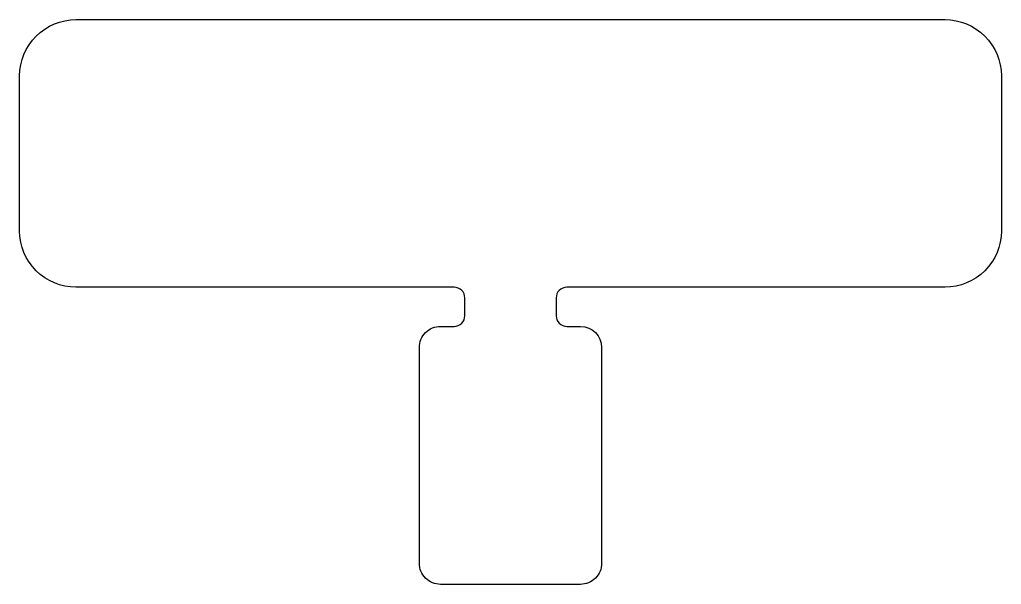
# Model space of a CAD drawing. Header units: millimetres. Extents: x -11.6 to 11.6, y -14.5 to -1.2.
import ezdxf

# ---------------------------------------------------------------- set-up
doc = ezdxf.new("R2010")
doc.units = ezdxf.units.MM
doc.layers.add('pixel_electrodes_large_lower_3_loft', color=4, linetype='Continuous')

msp = doc.modelspace()

# ---------------------------------------------------------------- linework, layer by layer
at = {"layer": 'pixel_electrodes_large_lower_3_loft'}
msp.add_lwpolyline([(10.25, -7.488), (1.327, -7.488, 0.414214), (1.077, -7.738), (1.077, -8.161, 0.414214), (1.327, -8.411), (1.65, -8.411, -0.414213), (2.15, -8.911), (2.15, -14, -0.414214), (1.65, -14.5), (-1.65, -14.5, -0.414214), (-2.15, -14), (-2.15, -8.911, -0.414214), (-1.65, -8.411), (-1.327, -8.411, 0.414214), (-1.077, -8.161), (-1.077, -7.738, 0.414214), (-1.327, -7.488), (-10.25, -7.488, -0.414214), (-11.577, -6.161), (-11.577, -2.5, -0.414214), (-10.25, -1.173), (10.25, -1.173, -0.414214), (11.577, -2.5), (11.577, -6.161, -0.414214)], format="xyb", close=True, dxfattribs=at)

doc.saveas('drawing.dxf')
